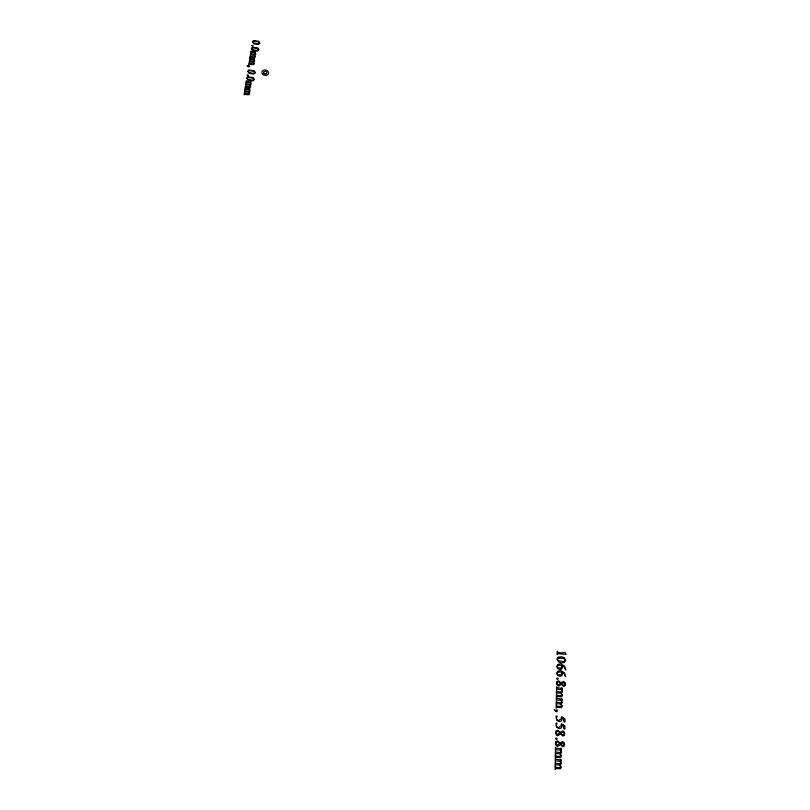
<?xml version="1.0" encoding="UTF-8"?>
<svg xmlns="http://www.w3.org/2000/svg" width="810" height="810" viewBox="0 0 810 810"><rect width="100%" height="100%" fill="white"/><g stroke="black" fill="none" stroke-linecap="round" stroke-linejoin="round"><path stroke-width="1.21" d="M264.242 73.325L265.923 73.619M563.659 725.649C562.454 729.618 566.332 731.096 564.702 725.669L561.472 723.755L560.955 725.942L558.505 727.582L556.895 726.803L556.257 725.345L556.996 722.955L555.923 723.381L556.693 727.299L559.072 728.656L561.34 727.906L562.535 724.94L563.659 725.649M563.76 718.622C562.565 722.571 566.433 724.049 564.803 718.642L561.583 716.739L561.067 718.915L558.616 720.535L557.017 719.766L556.379 718.308L557.118 715.939L556.045 716.354L556.814 720.262L559.183 721.609L561.452 720.86L562.636 717.913L563.76 718.622M565.876 654.348L557.523 653.731C556.936 657.558 557.067 648.01 557.614 652.08C562.535 654.683 565.552 650.126 565.876 654.348M555.174 766.29L555.123 769.48L556.166 768.558L560.439 768.801L561.33 767.374L560.226 764.964L561.381 763.557L560.378 761.187C562.626 762.524 560.348 757.37 560.429 759.922L555.65 759.264C555.144 756.175 554.992 764.083 555.64 760.924L559.923 761.197L560.692 762.868L560.034 763.779L555.711 763.273C555.002 759.831 554.82 768.052 555.67 764.812L559.852 765.055L560.631 766.706L559.133 767.718L556.298 767.414L555.174 766.29M555.376 755.052L555.326 758.221L556.359 757.309L560.621 757.553L561.502 756.135L560.409 753.745L561.563 752.348L560.56 749.999C562.798 751.326 560.53 746.212 560.611 748.744L555.842 748.076C555.346 745.018 555.194 752.865 555.842 749.726L560.105 750.009L560.874 751.66L560.216 752.571L555.903 752.065C555.204 748.642 555.022 756.803 555.873 753.583L560.034 753.837L560.814 755.467L559.315 756.479L556.49 756.175L555.376 755.052M556.267 705.135L556.217 708.203L557.24 707.332L561.421 707.596L562.292 706.229L561.208 703.91L562.342 702.574L561.36 700.296C563.558 701.612 561.33 696.63 561.411 699.081L556.723 698.402C556.227 695.436 556.085 703.019 556.723 699.992L560.915 700.296L561.664 701.905L561.026 702.776L556.784 702.25C556.095 698.939 555.913 706.836 556.753 703.728L560.844 704.001L561.603 705.581L560.145 706.543L557.361 706.229L556.267 705.135M556.46 694.362L556.409 697.4L557.422 696.539L561.593 696.813L562.454 695.456L561.381 693.147L562.515 691.821L561.533 689.553C563.719 690.869 561.512 685.918 561.583 688.348L556.915 687.67C556.419 684.723 556.278 692.256 556.905 689.259L561.087 689.563L561.836 691.153L561.198 692.024L556.976 691.497C556.288 688.206 556.106 696.043 556.946 692.955L561.016 693.238L561.775 694.808L560.317 695.76L557.553 695.446L556.46 694.362M248.548 66.136L247.06 65.62L248.629 66.936L249.774 66.41L249.217 65.752L248.548 66.136M254.32 58.796L250.148 58.391C249.976 56.427 249.207 61.337 250.006 59.424L253.611 59.94L254.117 61.033L253.489 61.56L249.865 60.892C249.551 58.684 248.741 63.798 249.713 61.833L253.226 62.33L253.753 63.413L253.196 63.97L249.44 63.281C249.207 61.165 248.417 66.147 249.267 64.253L253.419 64.699L254.279 63.889L253.55 62.309L254.644 61.519L254.32 58.796M255.393 51.86L251.242 51.455C251.059 49.501 250.3 54.391 251.1 52.478L254.684 53.004L255.201 54.098L254.563 54.604L250.958 53.936C250.644 51.749 249.834 56.832 250.806 54.888L254.31 55.374L254.826 56.457L254.279 57.004L250.533 56.315C250.3 54.219 249.52 59.16 250.361 57.277L254.492 57.733L255.363 56.923L254.634 55.353L255.727 54.574L255.393 51.86M249.672 88.725L245.44 88.341C245.268 86.326 244.478 91.368 245.298 89.394L248.943 89.91L249.46 91.034L248.822 91.57L245.147 90.902C244.833 88.644 244.002 93.899 244.995 91.874L248.548 92.37L249.085 93.474L248.518 94.051L244.711 93.352C244.478 91.196 243.668 96.299 244.539 94.355L248.741 94.8L249.622 93.96L248.883 92.34L249.996 91.53L249.672 88.725M250.776 81.618L246.554 81.223C246.382 79.218 245.602 84.24 246.412 82.276L250.047 82.792L250.563 83.906L249.925 84.432L246.27 83.764C245.956 81.526 245.126 86.741 246.108 84.736L249.662 85.232L250.189 86.326L249.632 86.903L245.835 86.204C245.602 84.058 244.802 89.13 245.663 87.197L249.855 87.642L250.725 86.812L249.986 85.202L251.1 84.402L250.776 81.618M556.116 710.917L554.293 709.874L556.288 711.676L557.179 711.433L557.28 710.026L556.267 709.955L556.116 710.917M556.065 741.565L555.437 743.448L556.045 745.544L557.614 746.476L560.52 744.572L562.656 746.749L563.983 746.233L564.58 744.512L564.003 742.466L562.555 741.545L560.054 743.033L557.634 740.927L556.065 741.565M556.257 730.904L555.63 732.777L556.237 734.862L557.796 735.784L560.692 733.9L562.818 736.067L564.145 735.561L564.732 733.85L564.165 731.815L562.727 730.893L560.226 732.382L557.817 730.276L556.257 730.904M557.128 681.423L556.521 683.215L557.108 685.24L558.647 686.141L561.492 684.349L563.588 686.455L564.884 685.969L565.461 684.318L564.904 682.354L563.487 681.453L561.026 682.87L558.667 680.815L557.128 681.423M564.216 744.258L563.76 745.453L562.707 745.747L560.793 744.198L562.94 742.638L564.216 744.258M564.378 733.597L563.922 734.781L562.869 735.065L560.955 733.526L563.102 731.987L564.378 733.597M565.107 684.075L564.671 685.219L563.628 685.493L561.755 683.984L563.861 682.516L565.107 684.075M556.996 738.852L556.247 739.56L555.518 738.69L556.267 737.981L556.996 738.852M562.535 667.379L561.806 669.07L559.801 669.546L557.715 668.523L556.814 666.387L557.908 664.392L560.702 663.775L564.519 666.073C567.071 675.186 565.441 665.729 562.008 665.547L562.535 667.379M558.039 678.821L557.3 679.499L556.581 678.658L557.331 677.98L558.039 678.821M562.434 674.173L561.705 675.864L559.69 676.35L557.594 675.317L556.693 673.181L557.786 671.176L560.591 670.548L564.418 672.857C566.97 682 565.34 672.513 561.897 672.32L562.434 674.173M556.359 742.365L555.802 743.56L557.24 745.342L559.761 743.388L557.786 742.031L556.359 742.365M556.541 731.703L555.994 732.888L557.422 734.66L559.943 732.726L557.969 731.369L556.541 731.703M557.412 682.192L556.875 683.326L558.282 685.058L560.753 683.205L558.819 681.878L557.412 682.192M558.141 657.264L556.966 659.259L559.021 662.175L561.391 662.863L564.236 662.539L565.805 660.373L564.236 657.7L561.441 656.758L558.141 657.264M248.326 75.421L247.627 75.806L247.07 75.198L247.779 74.803L248.326 75.421M252.973 45.806L251.738 45.583L252.973 45.806M558.222 665.192L557.209 666.519L557.827 667.744L560.834 668.179L561.958 666.731L561.391 665.304L558.222 665.192M558.1 671.966L557.088 673.312L557.715 674.538L560.722 674.973L561.846 673.515L561.279 672.077L558.1 671.966M247.86 76.849L246.645 78.114L248.194 80.241L252.781 80.858L254.36 79.512L253.216 77.588L247.86 76.849M248.923 70.055L247.708 71.31L249.257 73.426L253.834 74.054L255.403 72.708L254.269 70.794L248.923 70.055M252.517 47.203L251.313 48.428L252.852 50.504L257.377 51.141L258.927 49.825L257.803 47.942L252.517 47.203M253.55 40.581L252.356 41.796L253.884 43.861L258.4 44.499L259.949 43.193L258.825 41.32L253.55 40.581M558.951 657.993L557.321 659.38L558.313 660.828L563.73 661.618L565.461 660.292L563.719 658.55L558.951 657.993M248.518 77.406L246.949 78.226L247.698 79.279L252.416 80.2L254.067 79.431L252.69 78.124L248.518 77.406M249.581 70.602L248.012 71.422L248.761 72.465L253.469 73.396L255.109 72.627L253.743 71.331L249.581 70.602M253.165 47.739L251.616 48.529L252.356 49.562L257.013 50.493L258.643 49.754L257.276 48.468L253.165 47.739M254.198 41.118L252.659 41.897L253.398 42.93L258.036 43.861L259.656 43.122L258.299 41.847L254.198 41.118M262.572 74.155A3.382 2.693 12.6 0 0 268.312 73.933A3.382 2.693 12.6 0 0 264.718 69.954A3.382 2.693 12.6 0 0 262.572 74.155M263.898 73.406A1.671 1.337 12.6 0 0 266.743 73.295A1.671 1.337 12.6 0 0 264.961 71.32A1.671 1.337 12.6 0 0 263.898 73.406"/></g></svg>
